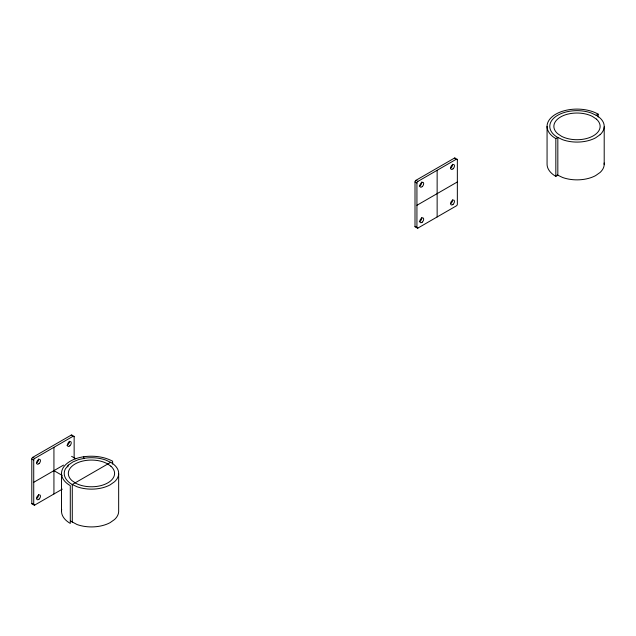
<?xml version="1.0" encoding="UTF-8"?>
<svg xmlns="http://www.w3.org/2000/svg" width="636" height="636" viewBox="0 0 636 636"><rect width="100%" height="100%" fill="white"/><g stroke="black" fill="none" stroke-linecap="round" stroke-linejoin="round"><path stroke-width="0.95" d="M67.806 466.927L68.33 465.147L72.838 461.967L78.61 459.582L85.256 458.127A27.213 15.709 0 0 1 105.807 460.074L111.308 462.674A27.213 15.709 0 0 1 114.583 481.714L110.084 484.886A27.213 15.709 0 0 1 77.107 486.779L71.614 484.179A27.213 15.709 0 0 1 65.405 468.883L68.33 465.147M415.968 180.298L454.462 158.078L457.348 159.739L457.348 204.188A1.359 0.787 -60 0 1 456.386 205.849L417.892 228.07L415.006 226.408L415.006 181.96A1.359 0.787 -60 0 1 415.968 180.298L417.892 181.411L456.386 159.183A1.359 0.787 -60 0 1 457.348 159.739M416.93 205.293L457.348 181.96M555.832 176.371L555.832 138.592L557.828 137.44L557.828 175.218L555.832 176.371A29.94 17.283 0 0 1 547.063 164.152L547.063 126.373M596.171 115.307L598.166 114.154L598.166 117.056M32.762 503.982A1.359 0.787 -60 0 1 31.8 503.426L31.8 458.985A1.359 0.787 -60 0 1 32.762 457.316L71.248 435.096L74.142 436.765L74.142 458.015M62.296 489.156L34.686 505.095A1.359 0.787 -60 0 1 33.724 504.539L33.724 460.098A1.359 0.787 -60 0 1 34.686 458.429L73.18 436.209A1.359 0.787 -60 0 1 74.142 436.765M33.724 482.319L63.544 465.099M110.704 462.316L72.281 484.497L72.281 522.275M61.684 509.404A29.94 17.283 0 0 0 70.286 523.428L70.286 485.65A29.94 17.283 0 0 1 83.713 456.735C93.516 455.44 103.811 456.497 112.628 461.203L112.628 464.113M557.152 174.9L562.645 177.5A27.213 15.709 0 0 0 595.622 175.608L600.122 172.436A27.213 15.709 0 0 0 604.144 163.007M415.006 181.96L416.93 183.073L416.93 227.521A1.359 0.787 -60 0 0 417.892 228.07M71.622 456.354L75.748 458.731M32.762 457.316L34.686 458.429M53.933 470.648L62.113 475.37M31.8 458.985L33.724 460.098M31.8 503.426L34.686 505.095M70.334 520.932L77.107 524.557A27.213 15.709 0 0 0 110.084 522.665L114.583 519.493A27.213 15.709 0 0 0 118.662 511.71L118.662 473.931M83.713 456.735L83.88 458.675M604.2 126.874L604.2 164.652M437.139 170.297L437.139 216.963M61.517 473.43L61.517 511.209M53.933 447.315L53.933 493.981M555.832 138.592A29.94 17.283 0 0 1 555.832 114.154A29.94 17.283 0 0 1 598.166 114.154M421.676 181.983A2.719 1.574 -60 0 1 419.323 186.062M416.93 183.073A1.359 0.787 -60 0 1 417.892 181.411M415.968 226.965A1.359 0.787 -60 0 1 415.006 226.408M454.462 158.078A1.359 0.787 -60 0 1 455.424 158.626M421.684 217.56A2.719 1.574 -60 0 1 419.299 221.622M452.466 164.207A2.719 1.574 -60 0 1 450.614 168.071M452.466 199.76A2.719 1.574 -60 0 1 450.614 203.631M38.47 459.001A2.719 1.574 -60 0 1 36.61 462.873M38.478 494.585A2.719 1.574 -60 0 1 36.586 498.441M69.26 441.225A2.719 1.574 -60 0 1 66.907 445.311M71.248 435.096A1.359 0.787 -60 0 1 72.21 435.652M600.122 134.657L595.622 137.829A27.213 15.709 0 0 1 562.645 139.721L557.152 137.122A27.213 15.709 0 0 1 555.943 116.412A27.213 15.709 0 0 1 591.353 113.025L596.846 115.625A27.213 15.709 0 0 1 600.122 134.657M596.425 119.123L592.506 116.468A23.135 13.356 0 0 0 562.009 116.205A23.135 13.356 0 0 0 557.573 133.624L561.485 136.279A23.135 13.356 0 0 0 591.989 136.541A23.135 13.356 0 0 0 596.425 119.123M110.879 466.172L106.967 463.517A23.135 13.356 0 0 0 76.463 463.254A23.135 13.356 0 0 0 72.035 480.681L75.946 483.336A23.135 13.356 0 0 0 106.451 483.599A23.135 13.356 0 0 0 110.879 466.172M422.217 222.179A2.719 1.574 -60 0 0 423.123 217.949A2.719 1.574 -60 0 0 419.895 220.764A2.719 1.574 -60 0 0 422.217 222.179M453.031 168.818A2.719 1.574 -60 0 0 453.897 164.605A2.719 1.574 -60 0 0 450.678 167.459A2.719 1.574 -60 0 0 453.031 168.818M422.24 186.602A2.719 1.574 -60 0 0 423.107 182.381A2.719 1.574 -60 0 0 419.887 185.235A2.719 1.574 -60 0 0 422.24 186.602M453.031 204.379A2.719 1.574 -60 0 0 453.897 200.165A2.719 1.574 -60 0 0 450.678 203.019A2.719 1.574 -60 0 0 453.031 204.379M69.825 445.844A2.719 1.574 -60 0 0 70.691 441.63A2.719 1.574 -60 0 0 67.472 444.485A2.719 1.574 -60 0 0 69.825 445.844M39.011 499.196A2.719 1.574 -60 0 0 39.917 494.975A2.719 1.574 -60 0 0 36.681 497.781A2.719 1.574 -60 0 0 39.011 499.196M39.035 463.62A2.719 1.574 -60 0 0 39.893 459.407A2.719 1.574 -60 0 0 36.673 462.261A2.719 1.574 -60 0 0 39.035 463.62"/></g></svg>
